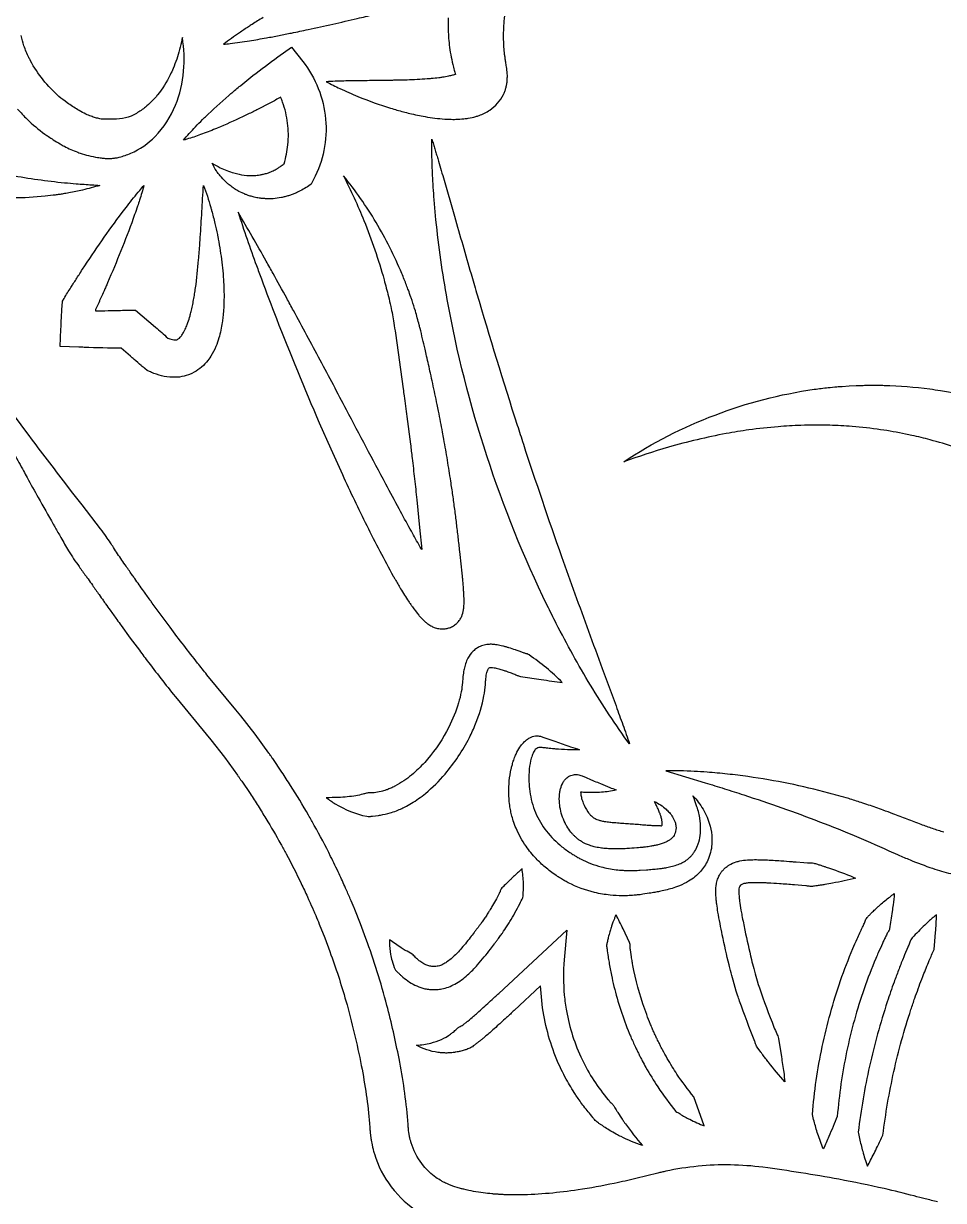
# Model space of a CAD drawing. Header units: millimetres. Extents: x 4236 to 5436, y 1579 to 2339.
# Drawn here: x 4934.1 to 4973.7, y 1722.6 to 1773.3 of the extents above; entities that cross this region are included whole.
import ezdxf

# ---------------------------------------------------------------- set-up
doc = ezdxf.new("R2010")
doc.units = ezdxf.units.MM
doc.layers.add('Default', color=70, linetype='Continuous')

msp = doc.modelspace()

# ---------------------------------------------------------------- linework, layer by layer
at = {"layer": 'Default'}
for points in [[(4944.413, 1773.59, 0.006369), (4943.941, 1773.293, 0.001872), (4943.785, 1773.191, 0.005613), (4943.398, 1772.932, 0.014361), (4942.715, 1772.436, 0.004743), (4942.996, 1772.467, 0.010275), (4943.827, 1772.587, 0.002279), (4944.193, 1772.649, 0.00307), (4944.557, 1772.712, 0.003002), (4945.1, 1772.815, 0.001371), (4945.64, 1772.922, 0.002051), (4946.355, 1773.072, 0.00468), (4948.474, 1773.549, -0.000214), (4949.172, 1773.711, -0.001134)], [(4952.386, 1773.576, 0.014976), (4952.382, 1773.255, 0.002161), (4952.384, 1773.148, 0.010798), (4952.4, 1772.779, 0.015137), (4952.435, 1772.41, 0.031807), (4952.586, 1771.567, 0.009717), (4952.65, 1771.321, 0.004688), (4952.703, 1771.138, -0.012691), (4952.578, 1771.102, -0.012965), (4952.406, 1771.062, -0.014536), (4952.145, 1771.016, -0.006543), (4951.986, 1770.993, -0.009746), (4951.656, 1770.958, -0.003192), (4951.487, 1770.944, -0.010415), (4950.616, 1770.898, -0.004254), (4950.081, 1770.885, -0.001117), (4949.901, 1770.881, -0.001653), (4949.539, 1770.876, -0.000469), (4948.992, 1770.87, 0.001188), (4948.625, 1770.865, 0.001227), (4948.257, 1770.86, 0.002205), (4947.886, 1770.853, 0.003637), (4947.513, 1770.842, 0.005022), (4947.137, 1770.824, 0.013504), (4947.725, 1770.527, 0.013006), (4948.496, 1770.19, 0.022329), (4949.909, 1769.684, 0.003171), (4950.181, 1769.605, 0.009732), (4950.732, 1769.459, 0.017015), (4951.395, 1769.321, 0.025716), (4952.241, 1769.216, 0.006991), (4952.451, 1769.207, 0.013916), (4952.723, 1769.205, 0.022215), (4953.067, 1769.228, 0.0132), (4953.25, 1769.253, 0.028675), (4953.576, 1769.326, 0.014933), (4953.716, 1769.371, 0.061408), (4954.176, 1769.599, 0.133271), (4954.769, 1770.276, 0.001994), (4954.795, 1770.334, 0.007075), (4954.826, 1770.408, 0.019049), (4954.871, 1770.546, 0.009253), (4954.891, 1770.625, 0.010618), (4954.905, 1770.688, 0.008869), (4954.917, 1770.763, 0.010791), (4954.933, 1770.91, 0.000243), (4954.935, 1770.988, 0.009155), (4954.936, 1771.092), (4954.931, 1771.177, 0.017761), (4954.9, 1771.46, 0.003817), (4954.883, 1771.571, -0.003042), (4954.868, 1771.669, -0.001534), (4954.842, 1771.841, -0.002767), (4954.83, 1771.921, -0.005051), (4954.82, 1771.998, -0.023541), (4954.776, 1772.633, -0.019314), (4954.788, 1773.204, -0.004284), (4954.795, 1773.316, -0.021572), (4954.852, 1773.79, -0.012617)], [(4933.837, 1769.646, 0.020944), (4934.246, 1769.213, 0.039684), (4935.019, 1768.568, 0.003666), (4935.171, 1768.461, 0.006891), (4935.373, 1768.327, 0.014077), (4935.673, 1768.144, 0.009193), (4935.853, 1768.045, 0.03218), (4936.43, 1767.786, 0.007245), (4936.531, 1767.75, 0.022656), (4936.9, 1767.642, 0.018836), (4937.286, 1767.563, 0.001209), (4937.4, 1767.548, 0.003796), (4937.486, 1767.537, 0.007468), (4937.573, 1767.527, 0.011062), (4937.66, 1767.521, 0.014322), (4937.748, 1767.52), (4937.902, 1767.523, 0.000111), (4937.983, 1767.532, 0.001134), (4938.042, 1767.54, 0.0069), (4938.129, 1767.553, 0.013393), (4938.216, 1767.573, 0.038521), (4938.714, 1767.744, 0.098287), (4939.762, 1768.46, 0.097595), (4940.639, 1769.812, 0.074564), (4940.991, 1771.279, 0.061222), (4940.937, 1772.725, -0.002477), (4940.92, 1772.638, -0.014061), (4940.818, 1772.208, -0.017386), (4940.692, 1771.791, -0.020861), (4940.537, 1771.391, -0.014054), (4940.414, 1771.121, -0.055174), (4939.867, 1770.254, -0.004782), (4939.816, 1770.193, -0.046006), (4939.35, 1769.73, -0.044722), (4938.958, 1769.462, -0.140588), (4937.976, 1769.208, 0.016902), (4937.86, 1769.213, 0.023432), (4937.73, 1769.211, -0.010355), (4937.656, 1769.209, -0.006848), (4937.581, 1769.209, -0.003647), (4937.506, 1769.211, -0.022718), (4937.383, 1769.228, -0.025515), (4937.196, 1769.274, -0.008513), (4937.101, 1769.303, -0.006143), (4937.006, 1769.336, -0.019458), (4936.783, 1769.429, -0.021695), (4936.495, 1769.578, -0.004371), (4936.43, 1769.616, -0.01236), (4936.206, 1769.758, -0.00749), (4935.972, 1769.919, -0.02348), (4935.622, 1770.194, -0.090547), (4934.395, 1771.73, -0.007631), (4934.327, 1771.864, -0.032116), (4934.112, 1772.372, -0.034999), (4933.993, 1772.811, -0.031861)], [(4933.564, 1766.802, 0.013969), (4934.704, 1766.613, 0.011907), (4935.863, 1766.476, 0.003652), (4936.366, 1766.432, 0.003461), (4937.042, 1766.382, 0.001355), (4937.383, 1766.36, -0.019482), (4936.638, 1766.159, -0.011787), (4936.05, 1766.037, -0.007676), (4935.796, 1765.993, -0.00368), (4935.625, 1765.967, -0.002527), (4935.455, 1765.943, -0.000975), (4935.369, 1765.932), (4935.026, 1765.891), (4934.682, 1765.862, -0.026344), (4933.295, 1765.823, 0.001694)], [(4973.469, 1722.586, -0.006943), (4972.934, 1722.714, -0.001915), (4972.466, 1722.835, 0.008138), (4971.172, 1723.152, 0.009911), (4969.218, 1723.554, 0.01244), (4965.946, 1724.07, 0.056915), (4963.151, 1724.116, 0.029492), (4961.766, 1723.901, 0.000154), (4961.68, 1723.882, 0.001268), (4961.595, 1723.863, 0.002938), (4961.509, 1723.843, 0.004607), (4961.424, 1723.822), (4960.478, 1723.586, -0.00661), (4959.545, 1723.379, -0.014448), (4957.983, 1723.098, -0.015037), (4956.735, 1722.949, -0.018505), (4955.493, 1722.884, -0.007864), (4955.338, 1722.881, -0.004801), (4955.185, 1722.883, -0.001065), (4955.031, 1722.886, 0.00269), (4954.878, 1722.889, -0.006444), (4954.801, 1722.892, -0.003602), (4954.726, 1722.896, 0.001505), (4954.574, 1722.905, -0.000818), (4954.498, 1722.91, -0.002507), (4954.422, 1722.914, -0.009354), (4954.271, 1722.928, -0.012763), (4953.898, 1722.968, -0.02439), (4953.064, 1723.123, -0.003097), (4952.993, 1723.14, -0.004966), (4952.923, 1723.158, -0.011077), (4952.82, 1723.188), (4952.632, 1723.244, 0.00874), (4952.558, 1723.271), (4952.439, 1723.314), (4952.324, 1723.367, -0.018176), (4952.224, 1723.414, 0.001264), (4952.1, 1723.483, -0.028078), (4951.86, 1723.636, -0.062515), (4951.329, 1724.133, -0.091424), (4950.83, 1725.011), (4950.789, 1725.131, -0.008408), (4950.772, 1725.192, 0.006857), (4950.756, 1725.253, 0.005283), (4950.74, 1725.315, -0.010916), (4950.726, 1725.376), (4950.7, 1725.517, -0.019071), (4950.69, 1725.579, -0.004242), (4950.68, 1725.69, 0.006127), (4950.672, 1725.76, -0.002913), (4950.661, 1725.911), (4950.648, 1726.082, 0.015674), (4950.495, 1727.434, 0.011575), (4950.27, 1728.761, 0.015526), (4949.747, 1731.045, 0.024423), (4948.846, 1733.922), (4948.613, 1734.551), (4948.362, 1735.172, 0.001935), (4948.332, 1735.25, 0.00715), (4948.17, 1735.637, 0.002889), (4947.967, 1736.097, -0.00212), (4947.832, 1736.403, 0.001598), (4947.69, 1736.707, 0.005074), (4947.325, 1737.46, 0.013467), (4946.621, 1738.793, 0.005059), (4946.375, 1739.232, 0.011454), (4945.593, 1740.52, 0.003026), (4945.229, 1741.083), (4944.828, 1741.67, -0.000769), (4944.757, 1741.774, 0.002276), (4944.709, 1741.843, 0.004542), (4944.661, 1741.911), (4944.069, 1742.723), (4943.452, 1743.517), (4943.239, 1743.775), (4941.992, 1745.283, -0.001312), (4941.591, 1745.788, -0.003385), (4940.996, 1746.551, -0.004966), (4940.411, 1747.326), (4940.024, 1747.844), (4939.643, 1748.369, 0.000722), (4939.549, 1748.501, 0.0006), (4939.263, 1748.895, -0.001688), (4939.074, 1749.158, -0.003248), (4938.887, 1749.423, 0.000542), (4938.794, 1749.556, 0.000066), (4938.514, 1749.955, -0.002037), (4938.329, 1750.222, -0.003597), (4938.147, 1750.49, 0.000776), (4937.971, 1750.764, 0.002325), (4937.838, 1750.968, 0.006422), (4937.656, 1751.237, 0.013817), (4937.415, 1751.565), (4936.616, 1752.595), (4936.216, 1753.111), (4935.821, 1753.63, -0.002463), (4935.027, 1754.669, 0.000534), (4934.238, 1755.711), (4932.667, 1757.807, -0.002405)], [(4975.216, 1754.723, 0.027505), (4973.153, 1755.399, 0.007621), (4972.758, 1755.501, 0.00544), (4972.359, 1755.593, 0.002258), (4972.093, 1755.651, 0.01224), (4971.015, 1755.838, 0.01888), (4969.788, 1755.977, 0.011909), (4968.824, 1756.027, 0.018304), (4967.575, 1756.024, 0.010802), (4966.6, 1755.966, 0.015594), (4965.344, 1755.828, 0.009232), (4964.367, 1755.672, 0.024687), (4961.872, 1755.079, 0.015995), (4959.95, 1754.456, -0.110501), (4968.158, 1757.577, -0.007903), (4968.756, 1757.651, -0.003434), (4969.131, 1757.688, -0.006344), (4969.356, 1757.705), (4969.658, 1757.725), (4969.96, 1757.738, -0.00574), (4970.111, 1757.744, -0.003111), (4970.263, 1757.748, 0.000602), (4970.49, 1757.752, 0.001077), (4970.566, 1757.753, 0.001403), (4970.717, 1757.753, -0.001978), (4970.945, 1757.752, -0.006057), (4971.172, 1757.748, -0.026985), (4973.142, 1757.592, -0.005592), (4973.595, 1757.527, -0.020502), (4974.945, 1757.268, -0.012674)], [(4933.701, 1754.787, 0.001351), (4934.093, 1754.065, 0.001527), (4934.25, 1753.776, 0.00139), (4934.727, 1752.913, 0.003962), (4935.375, 1751.767, -0.000865), (4935.457, 1751.625, -0.00059), (4935.701, 1751.196, 0.00228), (4935.866, 1750.91, 0.004453), (4936.034, 1750.627, 0.012522), (4936.254, 1750.28, 0.007365), (4936.488, 1749.942, 0.0022), (4936.777, 1749.543, -0.001775), (4936.874, 1749.41, -0.00278), (4937.065, 1749.142, -0.001475), (4937.348, 1748.738, 0.00107), (4937.537, 1748.469, 0.001609), (4937.632, 1748.334, 0.002445), (4937.823, 1748.066, 0.000968), (4938.113, 1747.665, -0.001407), (4938.305, 1747.398), (4938.692, 1746.865), (4939.087, 1746.336, 0.003402), (4939.483, 1745.808, 0.003731), (4940.09, 1745.023, 0.002203), (4940.707, 1744.243), (4941.959, 1742.729), (4942.162, 1742.483), (4942.748, 1741.728), (4943.312, 1740.956, -0.005471), (4943.381, 1740.858, -0.001342), (4943.448, 1740.759, 0.002042), (4943.493, 1740.694), (4943.853, 1740.167, -0.002927), (4944.198, 1739.632, -0.004337), (4944.536, 1739.091, -0.012373), (4945.176, 1737.99, -0.005061), (4945.407, 1737.571, -0.011536), (4946.056, 1736.292, -0.003104), (4946.328, 1735.716, 0.001179), (4946.392, 1735.571, 0.000346), (4946.586, 1735.134, -0.002819), (4946.681, 1734.915, -0.008687), (4946.832, 1734.546), (4947.071, 1733.955), (4947.292, 1733.358, -0.019207), (4947.981, 1731.238, -0.020049), (4948.646, 1728.448, -0.011983), (4948.859, 1727.198, -0.016036), (4949, 1725.952), (4949.013, 1725.778, 0.008471), (4949.027, 1725.605, -0.002667), (4949.034, 1725.53, 0.001477), (4949.041, 1725.455, 0.005209), (4949.049, 1725.381, 0.008943), (4949.059, 1725.306, 0.012643), (4949.072, 1725.233), (4949.108, 1725.036, 0.005311), (4949.121, 1724.975, -0.000861), (4949.162, 1724.817, -0.001067), (4949.186, 1724.72, 0.008588), (4949.208, 1724.648), (4949.271, 1724.459, 0.090035), (4950.058, 1723.077, 0.002602), (4950.09, 1723.038, 0.087605), (4951.274, 1722.05, -0.001244)], [(4973.746, 1738.501, -0.011107), (4973.256, 1738.658, -0.006718), (4972.763, 1738.835, -0.001826), (4972.161, 1739.064, 0.001187), (4971.545, 1739.299, 0.002865), (4971.128, 1739.453, 0.007622), (4970.495, 1739.674, 0.003385), (4970.177, 1739.779, 0.00431), (4969.644, 1739.947, 0.001531), (4969.214, 1740.071, 0.001962), (4968.999, 1740.131, 0.003163), (4968.784, 1740.189, 0.030357), (4965.301, 1740.897, 0.007548), (4964.42, 1741.006, 0.008926), (4963.538, 1741.086, 0.005534), (4962.986, 1741.121, 0.015868), (4961.768, 1741.147), (4963.454, 1740.635, -0.001411), (4964.289, 1740.376, -0.003148), (4965.119, 1740.109, -0.006025), (4966.764, 1739.553, -0.007711), (4968.386, 1738.956, -0.009137), (4969.98, 1738.315, -0.003905), (4971.564, 1737.618, 0.002118), (4971.766, 1737.529, 0.00638), (4972.283, 1737.31, 0.015942), (4973.254, 1736.947, 0.017125), (4974.038, 1736.719, 0.017212)]]:
    msp.add_lwpolyline(points, format="xyb", dxfattribs=at)
for points in [[(4944.306, 1765.804, -0.008576), (4944.247, 1765.811, -0.009897), (4944.035, 1765.852, -0.01552), (4943.941, 1765.877, -0.002854), (4943.775, 1765.927, -0.014879), (4943.649, 1765.974, -0.001591), (4943.51, 1766.033), (4943.376, 1766.103, -0.013136), (4943.279, 1766.157, -0.006261), (4943.185, 1766.216, 0.001964), (4943.123, 1766.256, -0.00464), (4942.949, 1766.387, -0.012168), (4942.894, 1766.433, -0.036635), (4942.617, 1766.708, -0.01433), (4942.505, 1766.842, -0.014579), (4942.403, 1766.982, -0.04177), (4942.219, 1767.31, 0.020499), (4942.569, 1767.122, 0.042508), (4943.156, 1766.896, 0.088392), (4944.06, 1766.786, 0.022727), (4944.153, 1766.794, 0.002407), (4944.271, 1766.81, 0.007991), (4944.335, 1766.822, -0.00321), (4944.474, 1766.853, 0.016581), (4944.645, 1766.906, 0.021323), (4944.854, 1766.992, 0.007268), (4944.931, 1767.032, 0.012733), (4945.029, 1767.088, 0.011957), (4945.082, 1767.12, 0.008036), (4945.195, 1767.195, 0.012558), (4945.275, 1767.256, 0.001043), (4945.321, 1767.294, 0.04571), (4945.483, 1768.113, 0.054982), (4945.472, 1769.043, 0.055303), (4945.257, 1769.941, 0.012928), (4945.172, 1770.155, -0.000905), (4944.956, 1770.036, -0.00271), (4944.738, 1769.918), (4944.139, 1769.608, 0.001788), (4943.987, 1769.533, -0.001214), (4943.759, 1769.421, -0.004859), (4943.53, 1769.311, -0.012632), (4942.441, 1768.827, -0.001644), (4942.283, 1768.762, -0.00967), (4941.641, 1768.517, -0.01357), (4941.063, 1768.327, -0.00228), (4940.979, 1768.302, -0.017716), (4941.502, 1768.884, -0.006388), (4941.804, 1769.19, -0.001935), (4941.927, 1769.31, -0.013949), (4942.932, 1770.228, -0.004197), (4943.061, 1770.339, -0.002105), (4943.19, 1770.448, 0.000734), (4943.385, 1770.611, 0.000893), (4943.45, 1770.665), (4943.977, 1771.088, -0.010572), (4945.054, 1771.897), (4945.641, 1772.319), (4946.123, 1771.697, -0.070916), (4946.792, 1770.529, -0.072105), (4947.106, 1769.213, -0.072514), (4947.034, 1767.867, -0.071708), (4946.588, 1766.612), (4946.485, 1766.416), (4946.383, 1766.344, -0.025306), (4946.143, 1766.191, -0.020487), (4945.89, 1766.062, -0.004974), (4945.817, 1766.029, -0.008982), (4945.667, 1765.968, -0.012844), (4945.514, 1765.915, -0.01489), (4945.358, 1765.871, -0.010465), (4945.201, 1765.836, -0.03171), (4944.842, 1765.787, -0.02816), (4944.523, 1765.786, 0.000664), (4944.444, 1765.792, -0.004149), (4944.365, 1765.798, -0.006149)], [(4951.876, 1767.721, -0.000282), (4951.938, 1767.513, -0.001449), (4952.061, 1767.098, -0.001941), (4952.181, 1766.683), (4952.659, 1765.028, 0.001073), (4953.372, 1762.557, 0.000725), (4953.613, 1761.737, 0.0066), (4955.363, 1756.031, 0.001111), (4955.626, 1755.221, 0.006541), (4957.273, 1750.382, 0.001714), (4957.848, 1748.774, 0.001474), (4958.433, 1747.166, 0.000646), (4959.024, 1745.555), (4959.618, 1743.938, -0.000696), (4959.912, 1743.125, -0.002108), (4960.057, 1742.716, -0.003264), (4960.198, 1742.305, -0.022885), (4958.516, 1744.836, -0.017728), (4957.044, 1747.493, -0.004087), (4956.655, 1748.269, -0.034477), (4954.055, 1754.708, -0.034469), (4952.348, 1761.438, -0.019155), (4951.861, 1764.875), (4951.784, 1765.74, -0.001527), (4951.747, 1766.281, -0.002599), (4951.727, 1766.606, -0.003126), (4951.711, 1766.932, -0.001639), (4951.699, 1767.257, -0.000543), (4951.691, 1767.474, -0.001477), (4951.685, 1767.8, -0.003143), (4951.682, 1768.126, -0.003199), (4951.684, 1768.344, -0.00347), (4951.75, 1768.136, -0.002284), (4951.814, 1767.929, -0.001086)], [(4952.731, 1747.473, 0.012677), (4952.781, 1747.52, 0.03239), (4952.886, 1747.647, 0.016817), (4952.969, 1747.798, 0.058981), (4953.048, 1748.073, 0.013881), (4953.059, 1748.152, 0.012604), (4953.068, 1748.264, 0.011369), (4953.072, 1748.383, 0.013489), (4953.067, 1748.654, 0.002036), (4953.063, 1748.738, 0.003301), (4953.053, 1748.902, 0.003632), (4953.036, 1749.14, 0.001876), (4953.016, 1749.374, 0.000555), (4953.001, 1749.528, 0.004864), (4952.891, 1750.593, 0.000552), (4952.821, 1751.196, 0.001299), (4952.749, 1751.803, 0.002421), (4952.672, 1752.409, 0.003564), (4952.589, 1753.015, 0.001368), (4952.499, 1753.619, 0.003411), (4952.357, 1754.525, 0.004939), (4952.2, 1755.429, 0.000604), (4952.145, 1755.729, 0.001666), (4952.062, 1756.18, 0.003032), (4951.974, 1756.63, 0.000923), (4951.912, 1756.929, 0.002337), (4951.722, 1757.825, 0.002209), (4951.625, 1758.269, 0.001084), (4951.458, 1759.01, 0.000809), (4951.39, 1759.307, 0.002352), (4951.286, 1759.753, 0.00403), (4951.176, 1760.2, 0.000712), (4951.137, 1760.349, 0.002609), (4951.058, 1760.649, 0.00492), (4950.974, 1760.95, 0.011505), (4950.832, 1761.403, 0.000962), (4950.78, 1761.55, 0.002611), (4950.673, 1761.842, 0.002906), (4950.592, 1762.06, 0.009749), (4950.389, 1762.563, 0.03483), (4949.279, 1764.765, 0.037384), (4947.881, 1766.773, -0.019523), (4948.756, 1764.843, -0.02921), (4949.626, 1762.296, -0.009771), (4949.813, 1761.578, -0.004092), (4949.914, 1761.146, -0.011391), (4950.047, 1760.429, -0.004465), (4950.115, 1759.988), (4950.447, 1757.596, -0.000753), (4950.489, 1757.297, -0.00268), (4950.61, 1756.403), (4950.763, 1755.211, -0.000509), (4950.835, 1754.614, -0.001422), (4950.939, 1753.718, -0.002606), (4951.036, 1752.822), (4951.158, 1751.627), (4951.246, 1750.677, -0.001418), (4951.122, 1750.893, -0.00325), (4950.755, 1751.548, -0.001708), (4950.272, 1752.43, -0.001765), (4949.702, 1753.49, -0.000985), (4948.008, 1756.693, 0.000391), (4947.442, 1757.763, 0.001467), (4946.301, 1759.901, 0.001245), (4945.724, 1760.968, 0.000441), (4945.433, 1761.5, 0.001556), (4944.847, 1762.563, 0.001283), (4944.55, 1763.094, 0.006955), (4943.335, 1765.203, 0.008635), (4944.131, 1762.902, 0.001789), (4944.34, 1762.331, 0.00355), (4944.987, 1760.626, 0.009453), (4946.836, 1756.13), (4947.326, 1755.017), (4947.83, 1753.91, 0.004424), (4948.346, 1752.806, 0.002614), (4948.88, 1751.708, 0.012367), (4950.024, 1749.531, 0.001477), (4950.101, 1749.396, 0.005472), (4950.34, 1748.991, 0.009746), (4950.681, 1748.449, 0.003433), (4950.773, 1748.312, 0.003971), (4950.845, 1748.209, 0.017058), (4951.117, 1747.855, 0.004718), (4951.165, 1747.799, 0.03146), (4951.412, 1747.552, 0.014252), (4951.504, 1747.479, 0.038571), (4951.683, 1747.37, 0.032026), (4951.824, 1747.311, 0.017595), (4951.934, 1747.28, 0.02126), (4952.037, 1747.263, 0.017733), (4952.185, 1747.259, 0.030192), (4952.34, 1747.28, 0.036977), (4952.484, 1747.323, 0.053162), (4952.655, 1747.415, 0.027101)], [(4940.61, 1759.706, 0.031062), (4940.7, 1759.714, 0.065077), (4940.814, 1759.786, 0.028217), (4940.872, 1759.85, 0.033517), (4940.964, 1759.981, 0.014936), (4941.006, 1760.054, 0.024399), (4941.107, 1760.269, 0.014788), (4941.178, 1760.456, 0.016783), (4941.267, 1760.743, 0.008677), (4941.314, 1760.924, 0.011425), (4941.372, 1761.172, 0.007982), (4941.421, 1761.426, 0.002774), (4941.443, 1761.554, 0.003221), (4941.484, 1761.815, 0.000859), (4941.505, 1761.947, 0.011793), (4941.637, 1763.157, 0.004528), (4941.691, 1763.842, 0.001472), (4941.71, 1764.118, 0.001919), (4941.745, 1764.673, -0.000247), (4941.81, 1765.793, -0.002106), (4941.847, 1766.36, -0.014347), (4942.014, 1765.89, -0.009582), (4942.159, 1765.413, -0.00195), (4942.197, 1765.276, -0.004256), (4942.27, 1765.001, -0.005822), (4942.338, 1764.725, -0.009704), (4942.444, 1764.238, -0.001216), (4942.458, 1764.168, -0.014905), (4942.621, 1763.181, -0.019971), (4942.716, 1762.174, -0.006582), (4942.727, 1761.883, -0.026105), (4942.71, 1760.992, -0.007865), (4942.684, 1760.689, -0.007883), (4942.654, 1760.459, -0.036662), (4942.509, 1759.789, -0.024612), (4942.379, 1759.421, -0.042096), (4942.163, 1759.002, -0.033961), (4941.978, 1758.75, -0.107704), (4941.349, 1758.263, -0.023492), (4941.203, 1758.202, -0.059696), (4940.81, 1758.107, -0.06681), (4940.266, 1758.116, -0.044041), (4939.822, 1758.222, -0.018683), (4939.601, 1758.305, -0.005861), (4939.518, 1758.341), (4939.424, 1758.383), (4939.325, 1758.466, -0.001327), (4939.169, 1758.598, -0.001478), (4938.857, 1758.865, -0.000347), (4938.702, 1758.998), (4938.307, 1759.343, -0.005793), (4936.703, 1759.383, -0.001027), (4936.473, 1759.392), (4935.675, 1759.426), (4935.706, 1760.16, -0.003914), (4935.755, 1761.152), (4935.768, 1761.374), (4935.841, 1761.493, -0.003754), (4936.136, 1761.965, -0.000977), (4936.236, 1762.121, -0.001788), (4936.485, 1762.512, -0.003741), (4936.637, 1762.745, -0.007703), (4937.468, 1763.978, -0.00935), (4938.343, 1765.186, -0.001819), (4938.571, 1765.484, -0.009984), (4939.1, 1766.144, -0.004858), (4939.284, 1766.36, -0.010448), (4939.092, 1765.728, -0.003038), (4939.004, 1765.46, -0.002611), (4938.882, 1765.106, -0.000909), (4938.82, 1764.929, -0.009396), (4938.289, 1763.534, -0.007799), (4937.715, 1762.163, -0.003087), (4937.642, 1761.993, -0.001903), (4937.566, 1761.823, -0.001429), (4937.414, 1761.485, -0.001445), (4937.361, 1761.367, -0.001485), (4937.253, 1761.132, -0.000273), (4937.199, 1761.014), (4937.202, 1760.952, -0.003559), (4938.267, 1760.978, -0.001647), (4938.623, 1760.983), (4938.924, 1760.986), (4939.784, 1760.247, -0.00191), (4940.308, 1759.786, 0.013157), (4940.394, 1759.753, 0.013787), (4940.518, 1759.718, 0.011108)], [(4954.945, 1746.462, 0.002281), (4954.886, 1746.48, 0.009009), (4954.736, 1746.52, 0.018298), (4954.492, 1746.571, 0.011357), (4954.402, 1746.584, 0.032219), (4954.201, 1746.595, 0.043845), (4954, 1746.576, 0.049809), (4953.76, 1746.501, 0.032954), (4953.614, 1746.42, 0.008002), (4953.539, 1746.367, 0.010883), (4953.463, 1746.299, 0.079695), (4953.238, 1746.001, 0.042066), (4953.133, 1745.758, 0.030115), (4953.072, 1745.528, 0.007286), (4953.052, 1745.426, 0.019211), (4953.017, 1745.136, 0.004117), (4953.01, 1745.019, -0.008216), (4953.002, 1744.943), (4952.98, 1744.749), (4952.969, 1744.652), (4952.95, 1744.555, -0.025314), (4952.833, 1744.068, -0.046206), (4952.414, 1743.026, -0.058653), (4951.501, 1741.653, -0.033382), (4950.969, 1741.103, -0.048334), (4950.293, 1740.598), (4950.094, 1740.483, -0.003738), (4950.041, 1740.459, 0.002239), (4949.955, 1740.419, -0.014272), (4949.869, 1740.379, -0.021301), (4949.718, 1740.321, -0.011345), (4949.608, 1740.287, -0.01089), (4949.495, 1740.257, -0.020842), (4949.195, 1740.203, -0.003726), (4949.136, 1740.196, -0.022786), (4949.053, 1740.191, -0.003293), (4948.94, 1740.193, 0.039067), (4948.862, 1740.18, -0.010912), (4948.716, 1740.139, -0.019262), (4948.412, 1740.074, -0.018008), (4948.04, 1740.023, -0.013157), (4947.653, 1739.997, -0.012876), (4947.137, 1739.99, 0.025234), (4947.523, 1739.725, 0.089479), (4948.881, 1739.188, 0.036721), (4949.006, 1739.18, 0.003105), (4949.069, 1739.188, -0.005593), (4949.131, 1739.197), (4949.382, 1739.227, 0.005557), (4949.476, 1739.242, 0.027152), (4949.882, 1739.333, 0.022767), (4950.157, 1739.425, 0.022429), (4950.39, 1739.528, -0.000074), (4950.476, 1739.568, 0.003031), (4950.534, 1739.595, 0.005388), (4950.59, 1739.622), (4950.805, 1739.748, 0.03463), (4951.405, 1740.171, 0.045846), (4952.255, 1741.008, 0.058671), (4953.299, 1742.576, 0.021609), (4953.569, 1743.169, 0.050252), (4953.926, 1744.378), (4953.949, 1744.497), (4953.964, 1744.62), (4953.991, 1744.866, 0.008945), (4953.997, 1744.927, -0.003416), (4954.008, 1745.083, -0.018503), (4954.03, 1745.263, -0.022318), (4954.055, 1745.381, -0.021793), (4954.079, 1745.457, -0.024795), (4954.111, 1745.528, -0.315294), (4954.225, 1745.603, -0.01736), (4954.365, 1745.586, -0.011092), (4954.451, 1745.568, -0.00956), (4954.566, 1745.539, -0.007711), (4954.758, 1745.482, -0.004871), (4954.906, 1745.433, -0.004959), (4955.105, 1745.362, -0.000658), (4955.205, 1745.326, -0.011773), (4955.304, 1745.284, -0.002576), (4955.414, 1745.232, 0.034557), (4955.505, 1745.205), (4956.393, 1745.079, 0.004203), (4957.305, 1744.95, 0.027653), (4956.616, 1745.578, 0.021217), (4955.872, 1746.138, 0.032476), (4955.783, 1746.181, 0.004924), (4955.66, 1746.218, -0.007497), (4955.592, 1746.24, 0.001881), (4955.445, 1746.295, 0.003692), (4955.282, 1746.353, 0.008411), (4955.002, 1746.445, 0.001748)], [(4960.41, 1736.854, 0.004729), (4960.471, 1736.856, 0.002756), (4960.533, 1736.859, 0.001563), (4960.659, 1736.866), (4960.924, 1736.883, 0.002763), (4961.184, 1736.904, 0.006342), (4961.438, 1736.929, 0.007181), (4961.623, 1736.952, 0.009549), (4961.803, 1736.981, 0.007877), (4961.92, 1737.005, 0.021043), (4962.172, 1737.071, 0.029751), (4962.405, 1737.159, 0.03969), (4962.615, 1737.273, 0.026116), (4962.719, 1737.35, 0.026805), (4962.789, 1737.409, 0.009103), (4962.873, 1737.493, -0.002654), (4962.922, 1737.555, 0.004763), (4963.001, 1737.665, 0.049613), (4963.134, 1737.926, 0.022658), (4963.186, 1738.076, 0.047604), (4963.254, 1738.458, 0.052449), (4963.242, 1738.991, 0.005731), (4963.233, 1739.055, 0.040419), (4963.106, 1739.598, 0.021377), (4962.979, 1739.947, 0.006807), (4962.926, 1740.073, -0.056728), (4963.368, 1739.493, -0.035017), (4963.543, 1739.144, -0.105993), (4963.752, 1738.098, -0.011947), (4963.747, 1737.983, -0.084528), (4963.57, 1737.292, -0.079367), (4963.254, 1736.809, -0.080714), (4962.744, 1736.393, -0.035213), (4962.354, 1736.198, -0.017459), (4962.173, 1736.13, -0.027184), (4961.6, 1735.972, -0.006577), (4961.388, 1735.929, -0.004627), (4961.179, 1735.892, -0.001908), (4961.042, 1735.87), (4960.769, 1735.827, -0.007502), (4960.662, 1735.812, -0.00355), (4960.589, 1735.804, -0.002473), (4960.48, 1735.793, -0.009574), (4960.185, 1735.771, -0.012954), (4959.887, 1735.765, -0.027073), (4959.365, 1735.792, -0.029869), (4958.696, 1735.905, -0.059253), (4957.558, 1736.328, -0.013774), (4957.391, 1736.419, -0.008784), (4957.228, 1736.517, -0.002121), (4957.164, 1736.558, -0.001972), (4957.038, 1736.639, -0.011147), (4956.796, 1736.811, -0.014844), (4956.561, 1737, -0.022856), (4956.176, 1737.365, -0.040293), (4955.741, 1737.897, -0.051551), (4955.313, 1738.671, -0.023544), (4955.193, 1738.998, -0.012729), (4955.119, 1739.257, -0.015454), (4955.069, 1739.482, -0.009186), (4955.049, 1739.595, -0.033458), (4954.999, 1740.195, -0.059341), (4955.103, 1741.23, -0.009478), (4955.139, 1741.376, -0.011864), (4955.192, 1741.557, -0.019184), (4955.271, 1741.773, -0.019563), (4955.352, 1741.95, -0.041576), (4955.52, 1742.228, -0.015199), (4955.586, 1742.312, -0.043974), (4955.765, 1742.485, -0.043856), (4955.901, 1742.571, -0.085221), (4956.145, 1742.648, -0.021565), (4956.266, 1742.649, -0.02566), (4956.361, 1742.632, -0.014697), (4956.506, 1742.588), (4957.018, 1742.405, 0.00445), (4957.659, 1742.184, 0.003471), (4958.049, 1742.057, -0.030095), (4957.018, 1742.085, -0.001833), (4956.95, 1742.092, -0.004795), (4956.813, 1742.104, -0.002684), (4956.676, 1742.118, 0.000102), (4956.473, 1742.141, 0.000739), (4956.407, 1742.148, 0.003632), (4956.286, 1742.157, 0.049487), (4956.14, 1742.061, 0.031043), (4956.096, 1741.999, 0.029487), (4956.044, 1741.902, 0.040967), (4955.969, 1741.697, 0.044818), (4955.882, 1741.233, 0.034406), (4955.866, 1740.684, 0.024618), (4955.904, 1740.259, 0.066182), (4956.149, 1739.345, 0.066408), (4956.623, 1738.546, 0.058406), (4957.289, 1737.878, 0.024224), (4957.68, 1737.593, 0.002977), (4957.833, 1737.498, 0.006439), (4957.935, 1737.438, 0.013061), (4958.091, 1737.354, 0.057758), (4958.972, 1737.014, 0.03704), (4959.619, 1736.889, 0.015597), (4959.92, 1736.862, 0.014445), (4960.133, 1736.852, 0.009237), (4960.348, 1736.852, 0.001802)], [(4958.286, 1740.215, -0.00121), (4958.212, 1740.219, 0.000025), (4958.094, 1740.227, 0.000251), (4958.1, 1740.154, 0.025462), (4958.116, 1740.049, 0.015094), (4958.136, 1739.961, 0.028221), (4958.203, 1739.758, 0.060089), (4958.401, 1739.387, 0.018493), (4958.469, 1739.299, 0.018518), (4958.525, 1739.237, 0.001313), (4958.591, 1739.174, 0.017876), (4958.651, 1739.127, 0.049617), (4958.792, 1739.053, 0.025284), (4958.895, 1739.017, 0.010868), (4958.954, 1739.001, 0.018769), (4959.114, 1738.968, 0.008858), (4959.23, 1738.951, 0.006276), (4959.353, 1738.937, 0.006225), (4959.547, 1738.919, 0.00214), (4959.681, 1738.908, 0.001661), (4959.953, 1738.889, -0.002518), (4960.232, 1738.87, -0.001799), (4960.515, 1738.848, -0.002439), (4960.654, 1738.836, 0.001488), (4960.856, 1738.818, 0.006973), (4961.055, 1738.804, -0.001748), (4961.119, 1738.801, 0.001786), (4961.215, 1738.796, 0.006511), (4961.308, 1738.793, 0.009761), (4961.424, 1738.794, -0.096894), (4961.518, 1738.789, 0.708419), (4961.604, 1738.834, 0.022754), (4961.606, 1738.922, 0.022791), (4961.598, 1738.993, 0.0229), (4961.577, 1739.098, 0.020229), (4961.535, 1739.24, 0.00692), (4961.513, 1739.303, 0.01326), (4961.447, 1739.464, 0.009), (4961.371, 1739.627, 0.00245), (4961.339, 1739.692, 0.003147), (4961.272, 1739.825, -0.072754), (4961.777, 1739.489, -0.023995), (4961.916, 1739.348, -0.043461), (4962.054, 1739.164, -0.053636), (4962.163, 1738.936, -0.053843), (4962.2, 1738.766, -0.10877), (4962.165, 1738.467, -0.03572), (4962.144, 1738.412, -0.048525), (4962.092, 1738.323, -0.056929), (4961.975, 1738.203, -0.024513), (4961.864, 1738.127, -0.001928), (4961.766, 1738.077, -0.026656), (4961.609, 1738.015, -0.010829), (4961.525, 1737.989, -0.005262), (4961.424, 1737.961, -0.009339), (4961.266, 1737.924, -0.012006), (4961.111, 1737.896, -0.004716), (4960.997, 1737.879, -0.003019), (4960.884, 1737.863, -0.00122), (4960.808, 1737.853, -0.001978), (4960.659, 1737.838, -0.00272), (4960.514, 1737.826, -0.0076), (4960.084, 1737.797, -0.003064), (4959.939, 1737.79, -0.015231), (4959.454, 1737.786, -0.004315), (4959.338, 1737.79, -0.010106), (4959.14, 1737.803, -0.014918), (4958.935, 1737.827, -0.022628), (4958.676, 1737.878, -0.005585), (4958.586, 1737.903, -0.012234), (4958.472, 1737.939, -0.026048), (4958.31, 1738.005, -0.023005), (4958.195, 1738.062, -0.022136), (4958.061, 1738.146, -0.015514), (4957.953, 1738.223, -0.002429), (4957.894, 1738.275, -0.007134), (4957.8, 1738.363, -0.019828), (4957.709, 1738.462, -0.007044), (4957.671, 1738.508, -0.036001), (4957.497, 1738.759, -0.008877), (4957.463, 1738.819, -0.071378), (4957.219, 1739.492, -0.038386), (4957.176, 1739.846, -0.047082), (4957.195, 1740.221, -0.026432), (4957.226, 1740.372, -0.05977), (4957.342, 1740.652, -0.043397), (4957.426, 1740.769, -0.073243), (4957.576, 1740.899, -0.071923), (4957.784, 1740.979, -0.024135), (4957.883, 1740.987, -0.002386), (4957.96, 1740.982, -0.046218), (4958.155, 1740.93, -0.015557), (4958.296, 1740.873), (4958.554, 1740.761, 0.002515), (4958.683, 1740.706, 0.003191), (4958.945, 1740.597, 0.000582), (4959.346, 1740.434, -0.002627), (4959.619, 1740.321, -0.040921), (4958.994, 1740.222, -0.016968), (4958.659, 1740.207, -0.00957), (4958.435, 1740.208, -0.004892), (4958.361, 1740.211, -0.003039)], [(4963.936, 1736.241, 0.001367), (4963.947, 1736.302, -0.007788), (4963.978, 1736.429, -0.018247), (4964.014, 1736.529, -0.040452), (4964.095, 1736.69, -0.035312), (4964.174, 1736.806, -0.016815), (4964.265, 1736.909, -0.014604), (4964.321, 1736.963, -0.002135), (4964.369, 1737.003, -0.015926), (4964.433, 1737.052, -0.002921), (4964.484, 1737.085, -0.063853), (4964.797, 1737.226, -0.025231), (4964.951, 1737.265, -0.031065), (4965.279, 1737.309, -0.005746), (4965.349, 1737.313, -0.013778), (4965.666, 1737.32, -0.006544), (4965.882, 1737.316, -0.002759), (4966.053, 1737.31, -0.005058), (4966.719, 1737.272, -0.002583), (4967.212, 1737.236, -0.000643), (4967.376, 1737.224), (4967.703, 1737.197), (4967.867, 1737.185, 0.010698), (4967.949, 1737.183, -0.002009), (4968.032, 1737.183, -0.03369), (4968.134, 1737.172, -0.017453), (4968.215, 1737.15, -0.00443), (4968.295, 1737.123, 0.002188), (4968.355, 1737.104, 0.001724), (4968.436, 1737.078, -0.00122), (4968.556, 1737.039, -0.004773), (4968.676, 1736.998, -0.014852), (4969.714, 1736.617, -0.004226), (4969.952, 1736.518, -0.014659), (4968.948, 1736.307, -0.003753), (4968.615, 1736.249, -0.0041), (4968.532, 1736.235, -0.002064), (4968.449, 1736.222, 0.000722), (4968.283, 1736.196, 0.004417), (4968.221, 1736.187, 0.000346), (4968.128, 1736.172, -0.013811), (4968.025, 1736.163, -0.014339), (4967.933, 1736.173, -0.00205), (4967.792, 1736.195), (4967.629, 1736.208), (4967.303, 1736.234, 0.003151), (4966.653, 1736.282, 0.003527), (4966.17, 1736.311, 0.001388), (4966.011, 1736.319, 0.006804), (4965.738, 1736.327, 0.007804), (4965.549, 1736.327, 0.008295), (4965.405, 1736.323, 0.024094), (4965.224, 1736.306, 0.011609), (4965.153, 1736.294, 0.02782), (4965.088, 1736.278, 0.035646), (4965.033, 1736.256, 0.292807), (4964.913, 1736.066, 0.010947), (4964.909, 1736.016, 0.01012), (4964.907, 1735.926, 0.009402), (4964.912, 1735.826, 0.009773), (4964.923, 1735.685, 0.003404), (4964.932, 1735.611, 0.001549), (4964.941, 1735.536, 0.008726), (4965.001, 1735.151, 0.003485), (4965.043, 1734.915, 0.002757), (4965.104, 1734.598, 0.001464), (4965.168, 1734.281, 0.009845), (4965.451, 1733.022, 0.003466), (4965.55, 1732.633, 0.003191), (4965.613, 1732.401), (4965.701, 1732.095), (4965.746, 1731.945), (4965.792, 1731.803, 0.011522), (4966.422, 1730.105, 0.001839), (4966.54, 1729.821, 0.000282), (4966.584, 1729.734, -0.01973), (4966.616, 1729.625), (4966.741, 1728.832, -0.003546), (4966.84, 1728.163, -0.00317), (4966.894, 1727.756, -0.02017), (4966.187, 1728.592, -0.000932), (4966.063, 1728.754, -0.003154), (4965.939, 1728.917, -0.003599), (4965.859, 1729.026), (4965.699, 1729.247, -0.044131), (4965.65, 1729.335, -0.015022), (4965.618, 1729.429, 0.00744), (4965.598, 1729.492, -0.010813), (4964.941, 1731.229, -0.001696), (4964.854, 1731.479), (4964.825, 1731.567), (4964.799, 1731.65), (4964.75, 1731.813), (4964.657, 1732.136, -0.005137), (4964.549, 1732.541, -0.001997), (4964.488, 1732.784, -0.010226), (4964.196, 1734.082, -0.00198), (4964.099, 1734.57, -0.006669), (4964.009, 1735.065, -0.006583), (4963.958, 1735.406, -0.001435), (4963.947, 1735.494, -0.007674), (4963.93, 1735.65, -0.008469), (4963.921, 1735.767, -0.005116), (4963.917, 1735.864, -0.009595), (4963.915, 1735.964, -0.028418), (4963.928, 1736.182, -0.007882)], [(4954.494, 1735.69, -0.004031), (4954.463, 1735.631, -0.010241), (4954.3, 1735.342, -0.003041), (4954.198, 1735.171, -0.00194), (4954.127, 1735.059, -0.004888), (4954.019, 1734.891, -0.006992), (4953.907, 1734.727, -0.003326), (4953.85, 1734.645, -0.007223), (4953.752, 1734.511, -0.003303), (4953.673, 1734.404, -0.001559), (4953.589, 1734.293, -0.000742), (4953.505, 1734.183, -0.002545), (4953.337, 1733.965, -0.006453), (4953.127, 1733.701, -0.010311), (4952.913, 1733.451, -0.013692), (4952.74, 1733.264, -0.017454), (4952.562, 1733.094, -0.027553), (4952.36, 1732.933, -0.029769), (4952.202, 1732.834, -0.040194), (4952.059, 1732.767, -0.064791), (4951.857, 1732.72, -0.019668), (4951.761, 1732.715, -0.033072), (4951.686, 1732.72, 0.016166), (4951.6, 1732.732), (4951.514, 1732.758, -0.074912), (4951.168, 1732.946, -0.019872), (4951.062, 1733.032, -0.01183), (4950.98, 1733.109, -0.013495), (4950.841, 1733.257, -0.024119), (4950.541, 1733.414, -0.010671), (4950.36, 1733.526, -0.010644), (4950.114, 1733.692, -0.006905), (4949.865, 1733.873, 0.010822), (4949.862, 1733.755, 0.044389), (4949.908, 1733.241, 0.025105), (4949.969, 1732.964, 0.029085), (4950.101, 1732.586, 0.02968), (4950.148, 1732.527, 0.003925), (4950.211, 1732.474, -0.004795), (4950.255, 1732.431, 0.006013), (4950.336, 1732.351, -0.0006), (4950.438, 1732.26), (4950.502, 1732.205), (4950.571, 1732.153, 0.084315), (4951.205, 1731.816, 0.000662), (4951.296, 1731.788, 0.005056), (4951.387, 1731.763, 0.007346), (4951.589, 1731.732, 0.022792), (4951.686, 1731.724, 0.001224), (4951.771, 1731.723), (4951.91, 1731.727, 0.02129), (4952.108, 1731.755, 0.080191), (4952.675, 1731.962, 0.057458), (4953.22, 1732.353, 0.029724), (4953.654, 1732.791, 0.010978), (4953.94, 1733.129, 0.006439), (4954.207, 1733.468, 0.001241), (4954.378, 1733.693, 0.001528), (4954.463, 1733.805, 0.003453), (4954.55, 1733.922, 0.004268), (4954.616, 1734.011, 0.005586), (4954.721, 1734.161, 0.010088), (4954.926, 1734.465, 0.003359), (4955.043, 1734.652, 0.011814), (4955.265, 1735.032, 0.007573), (4955.472, 1735.42, 0.0024), (4955.605, 1735.682, 0.029822), (4955.628, 1736.306, 0.038663), (4955.569, 1736.932, 0.001017), (4955.453, 1736.824, 0.004691), (4955.121, 1736.51, 0.001055), (4955.013, 1736.407, -0.000966), (4954.802, 1736.206, -0.002089), (4954.669, 1736.066, 0.005744), (4954.623, 1735.941, 0.001481), (4954.586, 1735.867, -0.000267), (4954.556, 1735.808, -0.00118), (4954.525, 1735.748, -0.002549)], [(4971.283, 1734.112, 0.002692), (4971.245, 1734.032, 0.001053), (4971.17, 1733.873, 0.002696), (4971.096, 1733.714, 0.006143), (4970.915, 1733.312, 0.002838), (4970.811, 1733.07, 0.032323), (4969.885, 1730.413, 0.032088), (4969.307, 1727.66, 0.015745), (4969.151, 1726.261, -0.002729), (4968.784, 1725.395, -0.005985), (4968.547, 1724.863, -0.022452), (4968.31, 1725.504, -0.014662), (4968.149, 1726.063, -0.005866), (4968.08, 1726.346, -0.015808), (4968.243, 1727.813, -0.03206), (4968.85, 1730.701, -0.032351), (4969.821, 1733.488, -0.004867), (4970.005, 1733.911, -0.003728), (4970.12, 1734.163, -0.003345), (4970.178, 1734.289, -0.001725), (4970.237, 1734.414, -0.00055), (4970.277, 1734.497, -0.007522), (4970.317, 1734.581, 0.018484), (4970.354, 1734.665, -0.004551), (4970.385, 1734.753, -0.023226), (4970.434, 1734.832, -0.004571), (4970.535, 1734.936, -0.002294), (4970.638, 1735.038, -0.000524), (4970.706, 1735.106, 0.003033), (4970.777, 1735.172, -0.002753), (4970.883, 1735.272, -0.007956), (4970.992, 1735.369, -0.021014), (4971.407, 1735.711, -0.007904), (4971.605, 1735.857, -0.007739), (4971.551, 1735.372, -0.003448), (4971.513, 1735.087, -0.002192), (4971.46, 1734.714, -0.001529), (4971.405, 1734.346, -0.045204), (4971.382, 1734.278, -0.00475), (4971.326, 1734.189, 0.021998)], [(4959.429, 1734.463, 0.003263), (4959.408, 1734.401, 0.008444), (4959.376, 1734.299, 0.003722), (4959.352, 1734.216, 0.004462), (4959.317, 1734.092, 0.003177), (4959.283, 1733.967, 0.00187), (4959.244, 1733.8, 0.002943), (4959.225, 1733.716, 0.004974), (4959.208, 1733.632, 0.001089), (4959.23, 1733.47, 0.002969), (4959.277, 1733.147, 0.003315), (4959.316, 1732.905, 0.011192), (4959.421, 1732.343, 0.009353), (4959.528, 1731.864, 0.037445), (4960.188, 1729.844, 0.001023), (4960.252, 1729.694, 0.0031), (4960.351, 1729.469, 0.005453), (4960.454, 1729.245, -0.002919), (4960.526, 1729.098, 0.001156), (4960.597, 1728.951, 0.005233), (4960.671, 1728.805, 0.009307), (4960.749, 1728.661, 0.007376), (4960.905, 1728.373, 0.018539), (4961.419, 1727.535, 0.024315), (4962.195, 1726.481, 0.006141), (4962.378, 1726.368, 0.017688), (4962.791, 1726.137, 0.030775), (4963.422, 1725.855), (4962.965, 1727.108, -0.024258), (4962.244, 1728.085, -0.007079), (4962.039, 1728.404, -0.019276), (4961.624, 1729.128, -0.009076), (4961.552, 1729.261, -0.005406), (4961.484, 1729.397, 0.000698), (4961.384, 1729.601, 0.00225), (4961.35, 1729.669, -0.005088), (4961.256, 1729.876, -0.002173), (4961.194, 1730.015, -0.001293), (4961.104, 1730.224, -0.008197), (4960.938, 1730.648, -0.038815), (4960.392, 1732.544, -0.01263), (4960.334, 1732.843, 0.003136), (4960.32, 1732.917, -0.002004), (4960.3, 1733.03, -0.006922), (4960.282, 1733.142), (4960.236, 1733.443, 0.001893), (4960.228, 1733.509, -0.014456), (4960.221, 1733.595, 0.004024), (4960.222, 1733.666, 0.047922), (4960.204, 1733.746), (4959.922, 1734.336, 0.008751), (4959.619, 1734.948, 0.007107), (4959.584, 1734.868, 0.006245), (4959.534, 1734.747, 0.000307), (4959.486, 1734.626, 0.00066), (4959.457, 1734.544, 0.002207)], [(4972.283, 1733.809, 0.004673), (4972.256, 1733.722, -0.020076), (4972.225, 1733.638, 0.00642), (4972.189, 1733.555), (4972.05, 1733.224, 0.000524), (4971.982, 1733.057, 0.001965), (4971.882, 1732.807, 0.003734), (4971.785, 1732.555, 0.004359), (4971.596, 1732.05, 0.008641), (4971.302, 1731.2, 0.012877), (4970.886, 1729.822, 0.024961), (4970.259, 1727.014, 0.012501), (4970.051, 1725.59, 0.00533), (4970.108, 1725.312, 0.013446), (4970.244, 1724.759, 0.020725), (4970.448, 1724.119, 0.004361), (4970.583, 1724.374, 0.006749), (4970.877, 1724.962, 0.001139), (4971.117, 1725.46, -0.012494), (4971.318, 1726.832, -0.024764), (4971.922, 1729.537, -0.013204), (4972.323, 1730.864, -0.005289), (4972.489, 1731.356, -0.00738), (4972.788, 1732.17, -0.000751), (4972.851, 1732.331, -0.002483), (4972.978, 1732.654, -0.004608), (4973.11, 1732.975, -0.01035), (4973.321, 1733.45), (4973.355, 1733.815), (4973.385, 1734.186, 0.014089), (4973.424, 1734.948, 0.006103), (4973.367, 1734.902, 0.00634), (4973.274, 1734.825, -0.000982), (4973.127, 1734.699, 0.009759), (4972.849, 1734.438, 0.019732), (4972.317, 1733.874, 0.02385)], [(4952.803, 1730.071, -0.026012), (4952.852, 1730.106, -0.035152), (4952.906, 1730.135, 0.001533), (4952.992, 1730.184, 0.008683), (4953.075, 1730.243, 0.008259), (4953.136, 1730.29, 0.0027), (4953.238, 1730.37, 0.008643), (4953.484, 1730.578, 0.003153), (4953.65, 1730.724, 0.001403), (4953.9, 1730.95, 0.003796), (4954.152, 1731.179, 0.001651), (4954.401, 1731.409, 0.000289), (4954.566, 1731.562), (4957.501, 1734.29), (4957.385, 1733.002, 0.046002), (4957.391, 1731.487, 0.019718), (4957.483, 1730.803, 0.066791), (4958.156, 1728.709, 0.064707), (4959.279, 1726.982, 0.004885), (4959.37, 1726.878, -0.045802), (4959.446, 1726.808, -0.02749), (4959.5, 1726.74, -0.017431), (4959.567, 1726.638, -0.004024), (4959.622, 1726.547, 0.007111), (4959.697, 1726.426), (4959.854, 1726.186, 0.001632), (4959.956, 1726.037, 0.003), (4960.019, 1725.949, 0.022788), (4960.753, 1725.016, -0.038626), (4959.833, 1725.392, -0.008232), (4959.627, 1725.499, -0.009354), (4959.324, 1725.673, -0.011022), (4959.093, 1725.82, 0.006181), (4959.029, 1725.864, -0.001427), (4958.931, 1725.929, -0.012701), (4958.834, 1725.997, -0.019802), (4958.759, 1726.059, -0.028794), (4958.69, 1726.127, -0.045778), (4958.62, 1726.221, -0.013311), (4958.23, 1726.7, -0.016362), (4957.914, 1727.14, -0.002674), (4957.872, 1727.205, -0.021584), (4957.474, 1727.868, -0.010536), (4957.261, 1728.28, -0.066847), (4956.506, 1730.629, -0.032596), (4956.37, 1731.885), (4955.233, 1730.828, -0.00055), (4954.899, 1730.518, -0.002827), (4954.649, 1730.289, -0.001354), (4954.565, 1730.214, -0.001252), (4954.31, 1729.984, -0.008782), (4953.956, 1729.676, -0.003261), (4953.863, 1729.6, -0.007795), (4953.767, 1729.524, -0.002092), (4953.718, 1729.486, -0.000614), (4953.619, 1729.411, 0.003966), (4953.518, 1729.335, 0.003596), (4953.468, 1729.295, -0.040344), (4953.389, 1729.238, -0.026582), (4953.317, 1729.199, -0.019908), (4953.241, 1729.166, -0.015395), (4953.146, 1729.133, -0.005633), (4953.082, 1729.114, -0.002225), (4952.984, 1729.086, -0.009356), (4952.887, 1729.061, -0.005352), (4952.821, 1729.047, -0.000812), (4952.722, 1729.027, 0.002553), (4952.655, 1729.019, -0.003189), (4952.54, 1729.004, -0.008), (4952.457, 1728.999, -0.019909), (4952.293, 1728.993, -0.019237), (4952.1, 1729.002, -0.012624), (4951.942, 1729.019, -0.092991), (4951.022, 1729.327, 0.046986), (4951.643, 1729.422, 0.043532), (4952.098, 1729.579, 0.050968), (4952.49, 1729.805, 0.018925), (4952.603, 1729.894, 0.018936), (4952.677, 1729.957, -0.005509), (4952.757, 1730.032, -0.015698)]]:
    msp.add_lwpolyline(points, format="xyb", close=True, dxfattribs=at)

doc.saveas('drawing.dxf')
